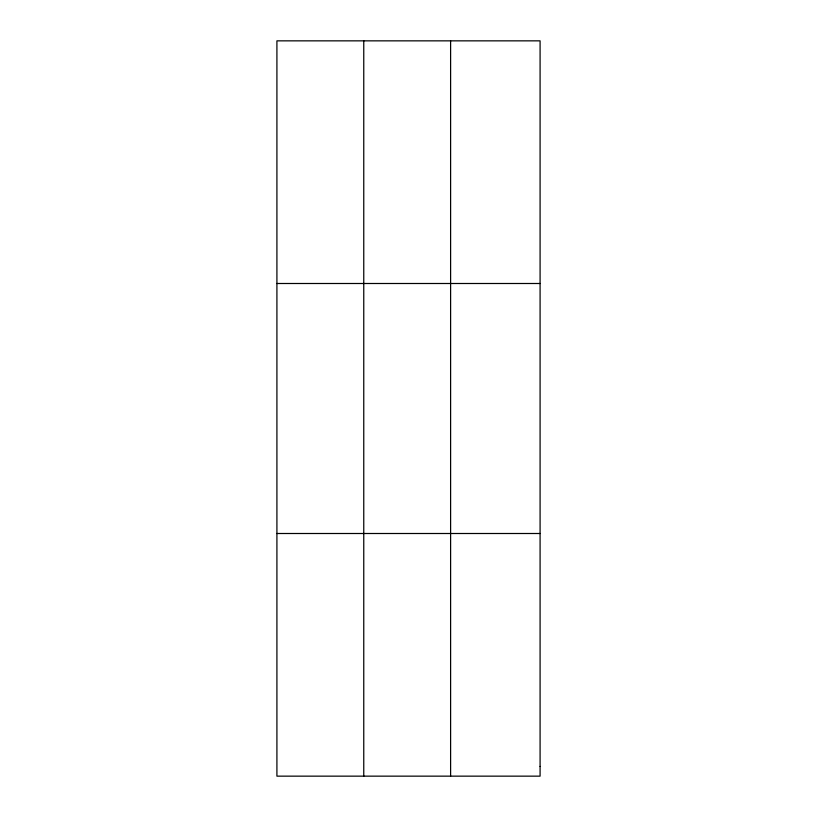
<?xml version="1.0" encoding="UTF-8"?>
<svg xmlns="http://www.w3.org/2000/svg" width="817" height="817" viewBox="0 0 817 817"><rect width="100%" height="100%" fill="white"/><g stroke="black" fill="none" stroke-linecap="round" stroke-linejoin="round"><path stroke-width="1.23" d="M363.759 776.15L363.759 40.85M450.606 776.15L450.606 40.85M276.912 283.499L540.088 283.499M276.912 533.501L540.088 533.501M540.088 766.448L540.088 776.15L276.912 776.15L276.912 40.85L540.088 40.85L540.088 766.448"/></g></svg>
